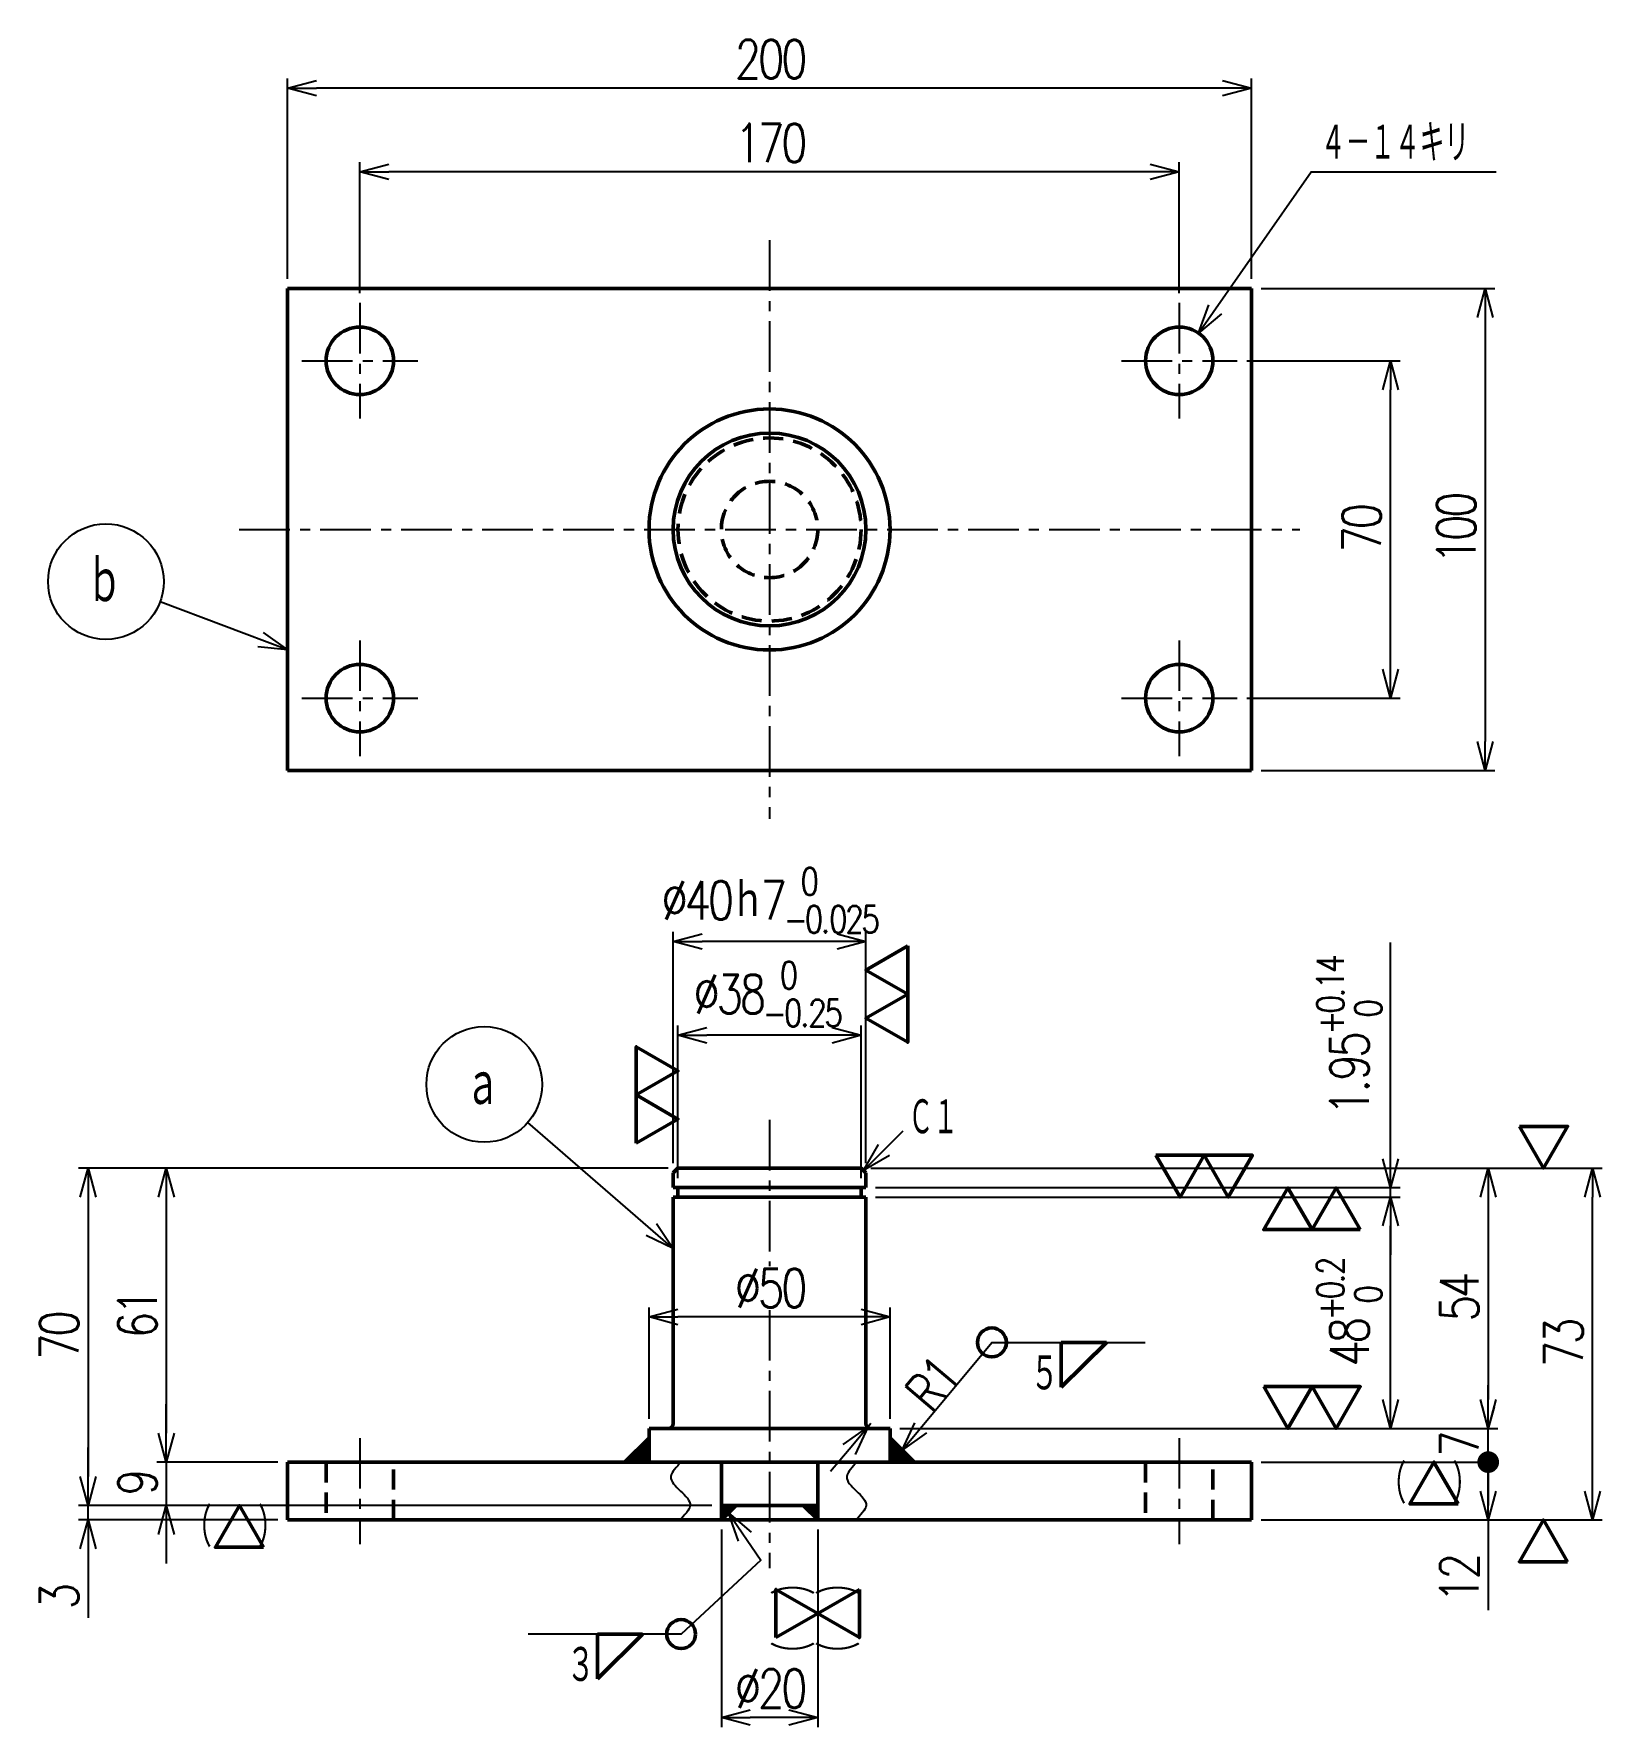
# Model space of a CAD drawing. Header units: millimetres. Extents: x -53 to 273, y -43 to 308.
import ezdxf

# ---------------------------------------------------------------- set-up
doc = ezdxf.new("R2010")
doc.units = ezdxf.units.MM
doc.header["$LTSCALE"] = 0.330709
doc.linetypes.add('CENTER', pattern=[50.8, 31.75, -6.35, 6.35, -6.35])
doc.linetypes.add('DASHED', pattern=[19.05, 12.7, -6.35])
doc.layers.add('NoLayerName_001', color=7, linetype='Continuous')
doc.styles.get("Standard").update_dxf_attribs({"font": 'txt', "bigfont": 'extfont2'})
doc.dimstyles.get("Standard").update_dxf_attribs({"dimtxt": 2.5, "dimasz": 2.5, "dimexe": 1.25, "dimexo": 0.625, "dimtad": 1, "dimdec": 3, "dimzin": 0, "dimdsep": 46, "dimtxsty": 'Standard', "dimcen": 2.5, "dimadec": 0, "dimazin": 0, "dimtfac": 0.75, "dimtdec": 3, "dimtmove": 0, "dimatfit": 3, "dimfxl": 1, "dimarcsym": 0})

# ---------------------------------------------------------------- blocks, each defined once
blk = doc.blocks.new('_OPEN30')
at = {"color": 0, "linetype": 'ByBlock', "lineweight": -2}
for p, q in [((-1, 0.267949), (0, 0)), ((0, 0), (-1, -0.267949)), ((0, 0), (-1, 0))]:
    blk.add_line(p, q, dxfattribs=at)
blk = doc.blocks.new('*D24')
at = {"layer": 'Defpoints', "color": 0}
for p in [(119, 73), (125, 19), (249.1, 19)]:
    blk.add_point(p, dxfattribs=at)
at = {"layer": 'NoLayerName_001', "color": 0, "linetype": 'Continuous', "lineweight": 25}
for p, q in [((121, 73), (251.1, 73)), ((249.1, 67), (249.1, 25)), ((127, 19), (251.1, 19))]:
    blk.add_line(p, q, dxfattribs=at)
at = {"layer": 'NoLayerName_001', "color": 0, "lineweight": 25, "xscale": 6, "yscale": 6, "zscale": 6}
for p, rotation in [((249.1, 73), 90), ((249.1, 19), 270)]:
    blk.add_blockref('_OPEN30', p, dxfattribs=dict(at, rotation=rotation))
at = {"layer": 'NoLayerName_001', "color": 2, "lineweight": 50, "insert": (243.1, 46), "char_height": 8, "attachment_point": 5, "rotation": 90}
blk.add_mtext('\\W0.8000;\\T0.8750;54', dxfattribs=at)
blk = doc.blocks.new('*D25')
at = {"layer": 'Defpoints', "color": 0}
for p in [(119, 73), (270.74, 73), (200, 0)]:
    blk.add_point(p, dxfattribs=at)
at = {"layer": 'NoLayerName_001', "color": 0, "linetype": 'Continuous', "lineweight": 25}
for p, q in [((121, 73), (272.74, 73)), ((270.74, 6), (270.74, 67)), ((202, 0), (272.74, 0))]:
    blk.add_line(p, q, dxfattribs=at)
at = {"layer": 'NoLayerName_001', "color": 0, "lineweight": 25, "xscale": 6, "yscale": 6, "zscale": 6}
for p, rotation in [((270.74, 73), 90), ((270.74, 0), 270)]:
    blk.add_blockref('_OPEN30', p, dxfattribs=dict(at, rotation=rotation))
at = {"layer": 'NoLayerName_001', "color": 2, "lineweight": 50, "insert": (264.74, 36.5), "char_height": 8, "attachment_point": 5, "rotation": 90}
blk.add_mtext('\\W0.8000;\\T0.8750;73', dxfattribs=at)
blk = doc.blocks.new('SX_FinishSymbol_1')
at = {"color": 0, "linetype": 'ByBlock', "lineweight": -2}
blk.add_lwpolyline([(-0.5, 0.866), (0, 0), (0.5, 0.866)], close=True, dxfattribs=at)
blk = doc.blocks.new('SX_FinishSymbol_2')
at = {"color": 0, "linetype": 'ByBlock', "lineweight": -2}
for points in [[(-1, 0.866), (-0.5, 0), (0, 0.866)], [(0, 0.866), (0.5, 0), (1, 0.866)]]:
    blk.add_lwpolyline(points, close=True, dxfattribs=at)
blk = doc.blocks.new('*D29')
at = {"layer": 'Defpoints', "color": 0}
for p in [(120.36, 19.23), (121, 20)]:
    blk.add_point(p, dxfattribs=at)
at = {"layer": 'NoLayerName_001', "color": 0, "linetype": 'Continuous', "lineweight": 25}
for p, q in [((121, 20), (120.36, 19.23)), ((116.5, 14.64), (112.65, 10.04))]:
    blk.add_line(p, q, dxfattribs=at)
at = {"layer": 'NoLayerName_001', "color": 0, "lineweight": 25, "xscale": 6, "yscale": 6, "zscale": 6, "rotation": 50.02622975986475}
blk.add_blockref('_OPEN30', (120.36, 19.23), dxfattribs=at)
at = {"layer": 'NoLayerName_001', "color": 2, "lineweight": 50, "insert": (133.78, 28.09), "char_height": 8, "attachment_point": 5, "rotation": 50.0262}
blk.add_mtext('\\W0.8000;\\T0.8750;R1', dxfattribs=at)
blk = doc.blocks.new('_NONE')
blk = doc.blocks.new('DIM_0006')
at = {"color": 3, "linetype": 'Continuous', "lineweight": 25}
blk.add_line((0, 0), (8.25, 8.25), dxfattribs=at)
blk.add_lwpolyline([(5.38, 3.11), (0, 0), (3.11, 5.38)], dxfattribs=at)
at = {"color": 2, "linetype": 'Continuous', "lineweight": 50, "width": 0.583333}
blk.add_text('Ｃ１', height=8, dxfattribs=at).set_placement((9.32, 6.96))
blk = doc.blocks.new('*D31')
at = {"layer": 'Defpoints', "color": 0}
for p in [(75, 42.11), (75, 19), (125, 19)]:
    blk.add_point(p, dxfattribs=at)
at = {"layer": 'NoLayerName_001', "color": 0, "linetype": 'Continuous', "lineweight": 25}
for p, q in [((75, 21), (75, 44.11)), ((125, 21), (125, 44.11)), ((119, 42.11), (81, 42.11))]:
    blk.add_line(p, q, dxfattribs=at)
at = {"layer": 'NoLayerName_001', "color": 0, "lineweight": 25, "xscale": 6, "yscale": 6, "zscale": 6}
for p, rotation in [((75, 42.11), 180), ((125, 42.11), 360)]:
    blk.add_blockref('_OPEN30', p, dxfattribs=dict(at, rotation=rotation))
at = {"layer": 'NoLayerName_001', "color": 2, "lineweight": 50, "insert": (100, 48.11), "char_height": 8, "attachment_point": 5}
blk.add_mtext('\\W0.8000;\\T0.8750;%%c50', dxfattribs=at)
blk = doc.blocks.new('*D32')
at = {"layer": 'Defpoints', "color": 0}
for p in [(80, 120.01), (80, 72), (120, 72)]:
    blk.add_point(p, dxfattribs=at)
at = {"layer": 'NoLayerName_001', "color": 0, "linetype": 'Continuous', "lineweight": 25}
for p, q in [((80, 74), (80, 122.01)), ((114, 120.01), (86, 120.01)), ((120, 74), (120, 122.01))]:
    blk.add_line(p, q, dxfattribs=at)
at = {"layer": 'NoLayerName_001', "color": 0, "lineweight": 25, "xscale": 6, "yscale": 6, "zscale": 6, "rotation": 180}
blk.add_blockref('_OPEN30', (80, 120.01), dxfattribs=at)
at = {"layer": 'NoLayerName_001', "color": 0, "lineweight": 25, "xscale": 6, "yscale": 6, "zscale": 6}
blk.add_blockref('_OPEN30', (120, 120.01), dxfattribs=at)
at = {"layer": 'NoLayerName_001', "color": 2, "lineweight": 50, "insert": (100, 128.54), "char_height": 8, "attachment_point": 5}
blk.add_mtext('\\A1;\\W0.8000;\\T0.8750;%%c40ｈ7{{\\H0.70x;\\A1;\\S 0^ -0.025;}}', dxfattribs=at)
blk = doc.blocks.new('_DOT')
at = {"color": 0, "linetype": 'ByBlock', "lineweight": -2}
blk.add_line((-0.5, 0), (-1, 0), dxfattribs=at)
at = {"color": 0, "linetype": 'ByBlock', "lineweight": -2, "const_width": 0.5}
blk.add_lwpolyline([(-0.25, 0, 1), (0.25, 0, 1)], format="xyb", close=True, dxfattribs=at)
blk = doc.blocks.new('*D34')
at = {"layer": 'Defpoints', "color": 0}
for p in [(125, 19), (249.1, 19), (200, 12)]:
    blk.add_point(p, dxfattribs=at)
at = {"layer": 'NoLayerName_001', "color": 0, "linetype": 'Continuous', "lineweight": 25}
for p, q in [((249.1, 23.5), (249.1, 28)), ((127, 19), (251.1, 19)), ((249.1, 12), (249.1, 19)), ((202, 12), (251.1, 12)), ((249.1, 7.5), (249.1, 3))]:
    blk.add_line(p, q, dxfattribs=at)
at = {"layer": 'NoLayerName_001', "color": 0, "lineweight": 25, "xscale": 4.5, "yscale": 4.5, "zscale": 4.5}
for name, p, rotation in [('_OPEN30', (249.1, 19), 270), ('_DOT', (249.1, 12), 90)]:
    blk.add_blockref(name, p, dxfattribs=dict(at, rotation=rotation))
at = {"layer": 'NoLayerName_001', "color": 2, "lineweight": 50, "insert": (243.1, 15.5), "char_height": 8, "attachment_point": 5, "rotation": 90}
blk.add_mtext('\\W0.8000;\\T0.8750;7', dxfattribs=at)
blk = doc.blocks.new('*D35')
at = {"layer": 'Defpoints', "color": 0}
for p in [(90, 0), (110, 0), (90, -40.98)]:
    blk.add_point(p, dxfattribs=at)
at = {"layer": 'NoLayerName_001', "color": 0, "linetype": 'Continuous', "lineweight": 25}
for p, q in [((90, -2), (90, -42.98)), ((110, -2), (110, -42.98)), ((104, -40.98), (96, -40.98))]:
    blk.add_line(p, q, dxfattribs=at)
at = {"layer": 'NoLayerName_001', "color": 0, "lineweight": 25, "xscale": 6, "yscale": 6, "zscale": 6, "rotation": 180}
blk.add_blockref('_OPEN30', (90, -40.98), dxfattribs=at)
at = {"layer": 'NoLayerName_001', "color": 0, "lineweight": 25, "xscale": 6, "yscale": 6, "zscale": 6}
blk.add_blockref('_OPEN30', (110, -40.98), dxfattribs=at)
at = {"layer": 'NoLayerName_001', "color": 2, "lineweight": 50, "insert": (100, -34.98), "char_height": 8, "attachment_point": 5}
blk.add_mtext('\\W0.8000;\\T0.8750;%%c20', dxfattribs=at)
blk = doc.blocks.new('*D36')
at = {"layer": 'Defpoints', "color": 0}
for p in [(120, 68.95), (120, 67), (228.84, 68.95)]:
    blk.add_point(p, dxfattribs=at)
at = {"layer": 'NoLayerName_001', "color": 0, "linetype": 'Continuous', "lineweight": 25}
for p, q in [((228.84, 68.95), (228.84, 119.81)), ((228.84, 74.95), (228.84, 80.95)), ((122, 68.95), (230.84, 68.95)), ((122, 67), (230.84, 67)), ((228.84, 67), (228.84, 68.95)), ((228.84, 61), (228.84, 55))]:
    blk.add_line(p, q, dxfattribs=at)
at = {"layer": 'NoLayerName_001', "color": 0, "lineweight": 25, "xscale": 6, "yscale": 6, "zscale": 6}
for p, rotation in [((228.84, 68.95), 270), ((228.84, 67), 90)]:
    blk.add_blockref('_OPEN30', p, dxfattribs=dict(at, rotation=rotation))
at = {"layer": 'NoLayerName_001', "color": 2, "lineweight": 50, "insert": (220.3, 100.38), "char_height": 8, "attachment_point": 5, "rotation": 90}
blk.add_mtext('\\A1;\\W0.8000;\\T0.8750;1.95{\\H5.600000;\\S+0.14^  0;}', dxfattribs=at)
blk = doc.blocks.new('*D37')
at = {"layer": 'Defpoints', "color": 0}
for p in [(81, 100.56), (81, 68.9), (119, 68.9)]:
    blk.add_point(p, dxfattribs=at)
at = {"layer": 'NoLayerName_001', "color": 0, "linetype": 'Continuous', "lineweight": 25}
for p, q in [((81, 70.9), (81, 102.56)), ((119, 70.9), (119, 102.56)), ((113, 100.56), (87, 100.56))]:
    blk.add_line(p, q, dxfattribs=at)
at = {"layer": 'NoLayerName_001', "color": 0, "lineweight": 25, "xscale": 6, "yscale": 6, "zscale": 6, "rotation": 180}
blk.add_blockref('_OPEN30', (81, 100.56), dxfattribs=at)
at = {"layer": 'NoLayerName_001', "color": 0, "lineweight": 25, "xscale": 6, "yscale": 6, "zscale": 6}
blk.add_blockref('_OPEN30', (119, 100.56), dxfattribs=at)
at = {"layer": 'NoLayerName_001', "color": 2, "lineweight": 50, "insert": (99.48, 109.1), "char_height": 8, "attachment_point": 5}
blk.add_mtext('\\A1;\\W0.8000;\\T0.8750;%%c38{\\H5.600000;\\S 0^ -0.25;}', dxfattribs=at)
blk = doc.blocks.new('*D38')
at = {"layer": 'Defpoints', "color": 0}
for p in [(81, 73), (-25.15, 12), (0, 12)]:
    blk.add_point(p, dxfattribs=at)
at = {"layer": 'NoLayerName_001', "color": 0, "linetype": 'Continuous', "lineweight": 25}
for p, q in [((79, 73), (-27.15, 73)), ((-25.15, 67), (-25.15, 18)), ((-2, 12), (-27.15, 12))]:
    blk.add_line(p, q, dxfattribs=at)
at = {"layer": 'NoLayerName_001', "color": 0, "lineweight": 25, "xscale": 6, "yscale": 6, "zscale": 6}
for p, rotation in [((-25.15, 73), 90.00000000000001), ((-25.15, 12), 270)]:
    blk.add_blockref('_OPEN30', p, dxfattribs=dict(at, rotation=rotation))
at = {"layer": 'NoLayerName_001', "color": 2, "lineweight": 50, "insert": (-31.15, 42.5), "char_height": 8, "attachment_point": 5, "rotation": 90}
blk.add_mtext('\\W0.8000;\\T0.8750;61', dxfattribs=at)
blk = doc.blocks.new('*D39')
at = {"layer": 'Defpoints', "color": 0}
for p in [(81, 73), (-41.38, 3), (90, 3)]:
    blk.add_point(p, dxfattribs=at)
at = {"layer": 'NoLayerName_001', "color": 0, "linetype": 'Continuous', "lineweight": 25}
for p, q in [((79, 73), (-43.38, 73)), ((-41.38, 67), (-41.38, 9)), ((88, 3), (-43.38, 3))]:
    blk.add_line(p, q, dxfattribs=at)
at = {"layer": 'NoLayerName_001', "color": 0, "lineweight": 25, "xscale": 6, "yscale": 6, "zscale": 6}
for p, rotation in [((-41.38, 73), 90.00000000000001), ((-41.38, 3), 270)]:
    blk.add_blockref('_OPEN30', p, dxfattribs=dict(at, rotation=rotation))
at = {"layer": 'NoLayerName_001', "color": 2, "lineweight": 50, "insert": (-47.38, 38), "char_height": 8, "attachment_point": 5, "rotation": 90}
blk.add_mtext('\\W0.8000;\\T0.8750;70', dxfattribs=at)
blk = doc.blocks.new('*D40')
at = {"layer": 'Defpoints', "color": 0}
for p in [(-41.38, 3), (0, 0), (90, 3)]:
    blk.add_point(p, dxfattribs=at)
at = {"layer": 'NoLayerName_001', "color": 0, "linetype": 'Continuous', "lineweight": 25}
for p, q in [((-41.38, 9), (-41.38, 15)), ((88, 3), (-43.38, 3)), ((-2, 0), (-43.38, 0)), ((-41.38, 0), (-41.38, 3)), ((-41.38, 0), (-41.38, -20.27)), ((-41.38, -6), (-41.38, -12))]:
    blk.add_line(p, q, dxfattribs=at)
at = {"layer": 'NoLayerName_001', "color": 0, "lineweight": 25, "xscale": 6, "yscale": 6, "zscale": 6}
for p, rotation in [((-41.38, 3), 270), ((-41.38, 0), 90)]:
    blk.add_blockref('_OPEN30', p, dxfattribs=dict(at, rotation=rotation))
at = {"layer": 'NoLayerName_001', "color": 2, "lineweight": 50, "insert": (-47.38, -16.13), "char_height": 8, "attachment_point": 5, "rotation": 90}
blk.add_mtext('\\W0.8000;\\T0.8750;3', dxfattribs=at)
blk = doc.blocks.new('*D41')
at = {"layer": 'Defpoints', "color": 0}
for p in [(0, 12), (-25.15, 3), (90, 3)]:
    blk.add_point(p, dxfattribs=at)
at = {"layer": 'NoLayerName_001', "color": 0, "linetype": 'Continuous', "lineweight": 25}
for p, q in [((-25.15, 18), (-25.15, 24)), ((-2, 12), (-27.15, 12)), ((-25.15, 12), (-25.15, 3)), ((88, 3), (-27.15, 3)), ((-25.15, -3), (-25.15, -9))]:
    blk.add_line(p, q, dxfattribs=at)
at = {"layer": 'NoLayerName_001', "color": 0, "lineweight": 25, "xscale": 6, "yscale": 6, "zscale": 6}
for p, rotation in [((-25.15, 12), 270), ((-25.15, 3), 90)]:
    blk.add_blockref('_OPEN30', p, dxfattribs=dict(at, rotation=rotation))
at = {"layer": 'NoLayerName_001', "color": 2, "lineweight": 50, "insert": (-31.15, 7.5), "char_height": 8, "attachment_point": 5, "rotation": 90}
blk.add_mtext('\\W0.8000;\\T0.8750;9', dxfattribs=at)
blk = doc.blocks.new('*D42')
at = {"layer": 'Defpoints', "color": 0}
for p in [(200, 12), (249.1, 12), (200, 0)]:
    blk.add_point(p, dxfattribs=at)
at = {"layer": 'NoLayerName_001', "color": 0, "linetype": 'Continuous', "lineweight": 25}
for p, q in [((202, 12), (251.1, 12)), ((249.1, 6), (249.1, 12)), ((202, 0), (251.1, 0)), ((249.1, 0), (249.1, -18.69))]:
    blk.add_line(p, q, dxfattribs=at)
at = {"layer": 'NoLayerName_001', "color": 0, "lineweight": 25, "xscale": 6, "yscale": 6, "zscale": 6, "rotation": 270}
blk.add_blockref('_OPEN30', (249.1, 0), dxfattribs=at)
at = {"layer": 'NoLayerName_001', "color": 2, "lineweight": 50, "insert": (243.1, -12.34), "char_height": 8, "attachment_point": 5, "rotation": 90}
blk.add_mtext('\\W0.8000;\\T0.8750;12', dxfattribs=at)
blk = doc.blocks.new('*D43')
at = {"layer": 'Defpoints', "color": 0}
for p in [(120, 67), (228.84, 67), (125, 19)]:
    blk.add_point(p, dxfattribs=at)
at = {"layer": 'NoLayerName_001', "color": 0, "linetype": 'Continuous', "lineweight": 25}
for p, q in [((122, 67), (230.84, 67)), ((228.84, 25), (228.84, 61)), ((127, 19), (230.84, 19))]:
    blk.add_line(p, q, dxfattribs=at)
at = {"layer": 'NoLayerName_001', "color": 0, "lineweight": 25, "xscale": 6, "yscale": 6, "zscale": 6}
for p, rotation in [((228.84, 67), 90), ((228.84, 19), 270)]:
    blk.add_blockref('_OPEN30', p, dxfattribs=dict(at, rotation=rotation))
at = {"layer": 'NoLayerName_001', "color": 2, "lineweight": 50, "insert": (220.3, 43), "char_height": 8, "attachment_point": 5, "rotation": 90}
blk.add_mtext('\\A1;\\W0.8000;\\T0.8750;48{\\H5.600000;\\S+0.2^  0;}', dxfattribs=at)
blk = doc.blocks.new('JZB_0006')
at = {"layer": 'NoLayerName_001', "color": 7, "linetype": 'Continuous', "lineweight": 50}
for p, q in [((0, 0), (0, 12)), ((200, 12), (0, 12)), ((200, 0), (200, 12)), ((0, 0), (200, 0))]:
    blk.add_line(p, q, dxfattribs=at)
at = {"layer": 'NoLayerName_001', "color": 3, "linetype": 'Continuous', "lineweight": 25, "start_tangent": (-0.5547, -0.83205), "end_tangent": (-0.5547, -0.83205)}
for points in [[(81.53, 12), (79.53, 9), (81.53, 6), (83.53, 3), (81.53, 0)], [(118.03, 12), (116.03, 9), (118.03, 6), (120.03, 3), (118.03, 0)]]:
    blk.add_spline(points, degree=3, dxfattribs=at)
blk = doc.blocks.new('JZB_0007')
at = {"layer": 'NoLayerName_001', "color": 4, "linetype": 'CENTER', "lineweight": 25}
blk.add_line((7, 22), (7, 0), dxfattribs=at)
at = {"layer": 'NoLayerName_001', "color": 3, "linetype": 'DASHED', "lineweight": 50}
for p, q in [((0, 17), (0, 5)), ((14, 5), (14, 17))]:
    blk.add_line(p, q, dxfattribs=at)
blk = doc.blocks.new('JZB_0008')
at = {"layer": 'NoLayerName_001', "color": 4, "linetype": 'CENTER', "lineweight": 25}
blk.add_line((7, 22), (7, 0), dxfattribs=at)
at = {"layer": 'NoLayerName_001', "color": 3, "linetype": 'DASHED', "lineweight": 50}
for p, q in [((0, 17), (0, 5)), ((14, 5), (14, 17))]:
    blk.add_line(p, q, dxfattribs=at)
blk = doc.blocks.new('JZB_0009')
at = {"layer": 'NoLayerName_001', "color": 7, "linetype": 'Continuous', "lineweight": 50}
for p, q in [((6, 73), (5, 72)), ((5, 72), (5, 68.95)), ((44, 73), (6, 73)), ((45, 72), (44, 73)), ((45, 68.95), (45, 72)), ((45, 68.95), (5, 68.95)), ((45, 67), (5, 67)), ((5, 67), (5, 20)), ((6, 68.95), (6, 67)), ((44, 67), (44, 68.95)), ((45, 20), (45, 67)), ((50, 19), (0, 19)), ((0, 19), (0, 12)), ((50, 12), (50, 19)), ((50, 12), (0, 12)), ((15, 12), (15, 0)), ((35, 0), (35, 12)), ((35, 3), (15, 3))]:
    blk.add_line(p, q, dxfattribs=at)
for centre, start, end in [((4, 20), 270, 0), ((46, 20), 180, 270)]:
    blk.add_arc(centre, 1, start, end, dxfattribs=at)
blk = doc.blocks.new('DIM_0002')
at = {"color": 2, "linetype": 'Continuous', "lineweight": 50}
for p, q in [((33.03, 22.33), (33.03, 13.03)), ((42.41, 22.33), (33.03, 22.33)), ((33.03, 13.03), (42.41, 22.33))]:
    blk.add_line(p, q, dxfattribs=at)
at = {"color": 3, "linetype": 'Continuous', "lineweight": 25}
for points in [[(0, 0), (18.63, 22.33), (50.41, 22.33)], [(5.08, 3.58), (0, 0), (2.61, 5.64)]]:
    blk.add_lwpolyline(points, dxfattribs=at)
at = {"color": 2, "linetype": 'Continuous', "lineweight": 50}
blk.add_circle((18.63, 22.33), 3, dxfattribs=at)
at = {"color": 2, "linetype": 'Continuous', "lineweight": 50, "width": 0.666667}
blk.add_text('５', height=8, dxfattribs=at).set_placement((26.63, 11.83))
blk = doc.blocks.new('DIM_0003')
at = {"color": 3, "linetype": 'Continuous', "lineweight": 25}
for points in [[(51.19, 0), (21.06, 26.16)], [(47.72, 5.15), (51.19, 0), (45.61, 2.72)]]:
    blk.add_lwpolyline(points, dxfattribs=at)
blk.add_circle((12, 34.03), 12, dxfattribs=at)
at = {"color": 2, "linetype": 'Continuous', "lineweight": 50, "width": 0.666667}
blk.add_text('ａ', height=10, dxfattribs=at).set_placement((8, 29.03))
blk = doc.blocks.new('DIM_0004')
at = {"color": 2, "linetype": 'Continuous', "lineweight": 50}
for p, q in [((14.4, 10.5), (14.4, 1.2)), ((23.77, 10.5), (14.4, 10.5)), ((14.4, 1.2), (23.77, 10.5))]:
    blk.add_line(p, q, dxfattribs=at)
at = {"color": 3, "linetype": 'Continuous', "lineweight": 25}
for points in [[(41.61, 35.67), (48.3, 25.83), (31.77, 10.5), (0, 10.5)], [(43.65, 29.8), (41.61, 35.67), (46.31, 31.61)]]:
    blk.add_lwpolyline(points, dxfattribs=at)
at = {"color": 2, "linetype": 'Continuous', "lineweight": 50}
blk.add_circle((31.77, 10.5), 3, dxfattribs=at)
at = {"color": 2, "linetype": 'Continuous', "lineweight": 50, "width": 0.666667}
blk.add_text('３', height=8, dxfattribs=at).set_placement((8, 0))
blk = doc.blocks.new('*D44')
at = {"layer": 'Defpoints', "color": 0}
for p in [(15, 279.68), (15, 252.49), (185, 252.49)]:
    blk.add_point(p, dxfattribs=at)
at = {"layer": 'NoLayerName_001', "color": 0, "linetype": 'Continuous', "lineweight": 25}
for p, q in [((15, 254.49), (15, 281.68)), ((185, 254.49), (185, 281.68)), ((179, 279.68), (21, 279.68))]:
    blk.add_line(p, q, dxfattribs=at)
at = {"layer": 'NoLayerName_001', "color": 0, "lineweight": 25, "xscale": 6, "yscale": 6, "zscale": 6, "rotation": 180}
blk.add_blockref('_OPEN30', (15, 279.68), dxfattribs=at)
at = {"layer": 'NoLayerName_001', "color": 0, "lineweight": 25, "xscale": 6, "yscale": 6, "zscale": 6}
blk.add_blockref('_OPEN30', (185, 279.68), dxfattribs=at)
at = {"layer": 'NoLayerName_001', "color": 2, "lineweight": 50, "insert": (100, 285.68), "char_height": 8, "attachment_point": 5}
blk.add_mtext('\\W0.8000;\\T0.8750;170', dxfattribs=at)
blk = doc.blocks.new('*D45')
at = {"layer": 'Defpoints', "color": 0}
for p in [(0, 297.06), (0, 255.49), (200, 255.49)]:
    blk.add_point(p, dxfattribs=at)
at = {"layer": 'NoLayerName_001', "color": 0, "linetype": 'Continuous', "lineweight": 25}
for p, q in [((0, 257.49), (0, 299.06)), ((200, 257.49), (200, 299.06)), ((194, 297.06), (6, 297.06))]:
    blk.add_line(p, q, dxfattribs=at)
at = {"layer": 'NoLayerName_001', "color": 0, "lineweight": 25, "xscale": 6, "yscale": 6, "zscale": 6, "rotation": 180}
blk.add_blockref('_OPEN30', (0, 297.06), dxfattribs=at)
at = {"layer": 'NoLayerName_001', "color": 0, "lineweight": 25, "xscale": 6, "yscale": 6, "zscale": 6}
blk.add_blockref('_OPEN30', (200, 297.06), dxfattribs=at)
at = {"layer": 'NoLayerName_001', "color": 2, "lineweight": 50, "insert": (100, 303.06), "char_height": 8, "attachment_point": 5}
blk.add_mtext('\\W0.8000;\\T0.8750;200', dxfattribs=at)
blk = doc.blocks.new('*D46')
at = {"layer": 'Defpoints', "color": 0}
for p in [(197, 240.49), (228.84, 240.49), (197, 170.49)]:
    blk.add_point(p, dxfattribs=at)
at = {"layer": 'NoLayerName_001', "color": 0, "linetype": 'Continuous', "lineweight": 25}
for p, q in [((199, 240.49), (230.84, 240.49)), ((228.84, 176.49), (228.84, 234.49)), ((199, 170.49), (230.84, 170.49))]:
    blk.add_line(p, q, dxfattribs=at)
at = {"layer": 'NoLayerName_001', "color": 0, "lineweight": 25, "xscale": 6, "yscale": 6, "zscale": 6}
for p, rotation in [((228.84, 240.49), 90), ((228.84, 170.49), 270)]:
    blk.add_blockref('_OPEN30', p, dxfattribs=dict(at, rotation=rotation))
at = {"layer": 'NoLayerName_001', "color": 2, "lineweight": 50, "insert": (222.84, 205.49), "char_height": 8, "attachment_point": 5, "rotation": 90}
blk.add_mtext('\\W0.8000;\\T0.8750;70', dxfattribs=at)
blk = doc.blocks.new('*D47')
at = {"layer": 'Defpoints', "color": 0}
for p in [(200, 255.49), (200, 155.49), (248.47, 155.49)]:
    blk.add_point(p, dxfattribs=at)
at = {"layer": 'NoLayerName_001', "color": 0, "linetype": 'Continuous', "lineweight": 25}
for p, q in [((202, 255.49), (250.47, 255.49)), ((248.47, 249.49), (248.47, 161.49)), ((202, 155.49), (250.47, 155.49))]:
    blk.add_line(p, q, dxfattribs=at)
at = {"layer": 'NoLayerName_001', "color": 0, "lineweight": 25, "xscale": 6, "yscale": 6, "zscale": 6}
for p, rotation in [((248.47, 255.49), 90), ((248.47, 155.49), 270)]:
    blk.add_blockref('_OPEN30', p, dxfattribs=dict(at, rotation=rotation))
at = {"layer": 'NoLayerName_001', "color": 2, "lineweight": 50, "insert": (242.47, 205.49), "char_height": 8, "attachment_point": 5, "rotation": 90}
blk.add_mtext('\\W0.8000;\\T0.8750;100', dxfattribs=at)
blk = doc.blocks.new('DIM_0007')
at = {"color": 3, "linetype": 'Continuous', "lineweight": 25}
for points in [[(0, 0), (23.35, 33.45), (61.75, 33.45)], [(4.75, 4), (0, 0), (2.12, 5.84)]]:
    blk.add_lwpolyline(points, dxfattribs=at)
at = {"color": 2, "linetype": 'Continuous', "lineweight": 50, "width": 0.583333}
blk.add_text('４－１４キリ', height=8, dxfattribs=at).set_placement((25.35, 35.45))
blk = doc.blocks.new('JZB_0010')
at = {"layer": 'NoLayerName_001', "color": 7, "linetype": 'Continuous', "lineweight": 50}
for p, q in [((0, 0), (0, 100)), ((0, 100), (200, 100)), ((200, 100), (200, 0)), ((200, 0), (0, 0))]:
    blk.add_line(p, q, dxfattribs=at)
blk = doc.blocks.new('JZB_0011')
at = {"layer": 'NoLayerName_001', "color": 4, "linetype": 'CENTER', "lineweight": 25}
for p, q in [((12, 24), (12, 0)), ((0, 12), (24, 12))]:
    blk.add_line(p, q, dxfattribs=at)
at = {"layer": 'NoLayerName_001', "color": 7, "linetype": 'Continuous', "lineweight": 50}
blk.add_circle((12, 12), 7, dxfattribs=at)
blk = doc.blocks.new('JZB_0012')
at = {"layer": 'NoLayerName_001', "color": 4, "linetype": 'CENTER', "lineweight": 25}
for p, q in [((12, 24), (12, 0)), ((0, 12), (24, 12))]:
    blk.add_line(p, q, dxfattribs=at)
at = {"layer": 'NoLayerName_001', "color": 7, "linetype": 'Continuous', "lineweight": 50}
blk.add_circle((12, 12), 7, dxfattribs=at)
blk = doc.blocks.new('JZB_0013')
at = {"layer": 'NoLayerName_001', "color": 4, "linetype": 'CENTER', "lineweight": 25}
for p, q in [((12, 24), (12, 0)), ((0, 12), (24, 12))]:
    blk.add_line(p, q, dxfattribs=at)
at = {"layer": 'NoLayerName_001', "color": 7, "linetype": 'Continuous', "lineweight": 50}
blk.add_circle((12, 12), 7, dxfattribs=at)
blk = doc.blocks.new('JZB_0014')
at = {"layer": 'NoLayerName_001', "color": 4, "linetype": 'CENTER', "lineweight": 25}
for p, q in [((12, 24), (12, 0)), ((0, 12), (24, 12))]:
    blk.add_line(p, q, dxfattribs=at)
at = {"layer": 'NoLayerName_001', "color": 7, "linetype": 'Continuous', "lineweight": 50}
blk.add_circle((12, 12), 7, dxfattribs=at)
blk = doc.blocks.new('JZB_0015')
at = {"layer": 'NoLayerName_001', "color": 7, "linetype": 'Continuous', "lineweight": 50}
for radius in [25, 20]:
    blk.add_circle((25, 25), radius, dxfattribs=at)
at = {"layer": 'NoLayerName_001', "color": 3, "linetype": 'DASHED', "lineweight": 50}
for radius in [19, 10]:
    blk.add_circle((25, 25), radius, dxfattribs=at)
blk = doc.blocks.new('DIM_0005')
at = {"color": 3, "linetype": 'Continuous', "lineweight": 25}
for points in [[(49.68, 0), (23.24, 9.92)], [(44.63, 3.61), (49.68, 0), (43.5, 0.6)]]:
    blk.add_lwpolyline(points, dxfattribs=at)
blk.add_circle((12, 14.13), 12, dxfattribs=at)
at = {"color": 2, "linetype": 'Continuous', "lineweight": 50, "width": 0.666667}
blk.add_text('ｂ', height=10, dxfattribs=at).set_placement((8, 9.13))

msp = doc.modelspace()

# ---------------------------------------------------------------- hatches: boundary and pattern name
at = {"layer": 'NoLayerName_001', "linetype": 'Continuous', "lineweight": 25}
h = msp.add_hatch(dxfattribs=at)
h.set_pattern_fill('ANSI31', color=6, scale=0.0315)
h.paths.add_polyline_path([(75, 17), (75, 12), (70, 12)])
h = msp.add_hatch(dxfattribs=at)
h.set_pattern_fill('ANSI31', color=6, scale=0.0315, angle=90)
h.paths.add_polyline_path([(125, 17), (125, 12), (130, 12)])
h = msp.add_hatch(dxfattribs=at)
h.set_pattern_fill('ANSI31', color=6, scale=0.0315, angle=270)
h.paths.add_polyline_path([(90, 0), (93, 3), (90, 3)])
h = msp.add_hatch(dxfattribs=at)
h.set_pattern_fill('ANSI31', color=6, scale=0.0315, angle=270)
h.paths.add_polyline_path([(110, 0), (110, 3), (107, 3)])

# ---------------------------------------------------------------- linework, layer by layer
at = {"layer": 'NoLayerName_001', "color": 4, "linetype": 'CENTER', "lineweight": 25}
for p, q in [((100, 265.4861), (100, 145.4861)), ((-10, 205.4861), (210, 205.4861)), ((100, 83), (100, 52.6831)), ((100, 43.5575), (100, -10))]:
    msp.add_line(p, q, dxfattribs=at)
at = {"layer": 'NoLayerName_001', "color": 6, "linetype": 'Continuous', "lineweight": 50}
for p, q in [((70, 12), (75, 17)), ((130, 12), (125, 17)), ((90, 0), (93, 3)), ((107, 3), (110, 0))]:
    msp.add_line(p, q, dxfattribs=at)

# ---------------------------------------------------------------- block references
at = {"layer": 'NoLayerName_001', "color": 3, "linetype": 'Continuous', "lineweight": 25}
for name, p in [('DIM_0007', (189.0067, 246.226)), ('DIM_0005', (-49.6823, 180.5331)), ('DIM_0003', (28.8078, 56.3233)), ('DIM_0006', (119.5, 72.5)), ('DIM_0002', (127.5, 14.5)), ('DIM_0004', (49.8906, -34.1677))]:
    msp.add_blockref(name, p, dxfattribs=at)
at = {"layer": 'NoLayerName_001'}
for name, p in [('JZB_0010', (0, 155.4861)), ('JZB_0011', (3, 228.4861)), ('JZB_0012', (173, 228.4861)), ('JZB_0015', (75, 180.4861)), ('JZB_0014', (3, 158.4861)), ('JZB_0013', (173, 158.4861)), ('JZB_0009', (75, 0)), ('JZB_0008', (8, -5)), ('JZB_0007', (178, -5)), ('JZB_0006', (0, 0))]:
    msp.add_blockref(name, p, dxfattribs=at)
at = {"layer": 'NoLayerName_001', "color": 1, "lineweight": 50}
for name, p, xscale, yscale, zscale, rotation in [('SX_FinishSymbol_2', (120, 109.092), 9.99999999999999, 9.99999999999999, 9.99999999999999, 269.9999999999999), ('SX_FinishSymbol_2', (81, 88.1727), 10, 10, 10, 89.99999999999999), ('SX_FinishSymbol_2', (212.5436, 68.9), 9.999999999999996, 9.999999999999996, 9.999999999999996, 180), ('SX_FinishSymbol_1', (237.8419, 12), 9.999999999999996, 9.999999999999996, 9.999999999999996, 180), ('SX_FinishSymbol_1', (-9.9689, 3), 9.999999999999996, 9.999999999999996, 9.999999999999996, 180), ('SX_FinishSymbol_1', (260.5707, 0), 9.999999999999996, 9.999999999999996, 9.999999999999996, 180), ('SX_FinishSymbol_1', (110, -19.4087), 10, 10, 10, 89.99999999999999), ('SX_FinishSymbol_1', (110, -19.4087), 9.999999999999996, 9.999999999999996, 9.999999999999996, 269.9999999999999)]:
    msp.add_blockref(name, p, dxfattribs=dict(at, xscale=xscale, yscale=yscale, zscale=zscale, rotation=rotation))
at = {"layer": 'NoLayerName_001', "color": 1, "lineweight": 50, "xscale": 10, "yscale": 10, "zscale": 10}
for name, p in [('SX_FinishSymbol_1', (260.5707, 73)), ('SX_FinishSymbol_2', (190.1724, 67)), ('SX_FinishSymbol_2', (212.5436, 19))]:
    msp.add_blockref(name, p, dxfattribs=at)

# ---------------------------------------------------------------- texts
at = {"layer": 'NoLayerName_001', "color": 2, "lineweight": 50, "char_height": 8, "attachment_point": 7}
for insert in [(226.2419, 3.3397), (-21.5689, -5.6603)]:
    msp.add_mtext('\\A1;\\W0.6667;\\T0.8750;（\u3000\u3000）', dxfattribs=dict(at, insert=insert))
at = {"layer": 'NoLayerName_001', "color": 2, "lineweight": 50, "char_height": 8, "attachment_point": 7, "rotation": 90.000003}
for insert in [(109.3397, -31.0087), (118.6603, -31.0087)]:
    msp.add_mtext('\\A1;\\W0.6667;\\T0.8750;（\u3000\u3000）', dxfattribs=dict(at, insert=insert))

# ---------------------------------------------------------------- dimensions: what is measured, and where the dimension line sits
at = {"layer": 'NoLayerName_001', "color": 3, "linetype": 'Continuous', "lineweight": 50}
for base, p1, p2, angle, override, picture, middle in [((0, 297.0608), (200, 255.4861), (0, 255.4861), 180, {"dimtxt": 8, "dimasz": 6, "dimexe": 2, "dimexo": 2, "dimgap": 2, "dimzin": 8, "dimblk": 'OPEN30', "dimclrd": 0, "dimclre": 0, "dimclrt": 2, "dimtp": 0, "dimtm": 0, "dimlwd": 25, "dimlwe": 25}, '*D45', (100, 297.0608)), ((15, 279.6764), (185, 252.4861), (15, 252.4861), 180, {"dimtxt": 8, "dimasz": 6, "dimexe": 2, "dimexo": 2, "dimgap": 2, "dimzin": 8, "dimblk": 'OPEN30', "dimclrd": 0, "dimclre": 0, "dimclrt": 2, "dimtp": 0, "dimtm": 0, "dimlwd": 25, "dimlwe": 25}, '*D44', (100, 279.6764)), ((248.4726, 155.4861), (200, 255.4861), (200, 155.4861), 270, {"dimtxt": 8, "dimasz": 6, "dimexe": 2, "dimexo": 2, "dimgap": 2, "dimzin": 8, "dimblk": 'OPEN30', "dimclrd": 0, "dimclre": 0, "dimclrt": 2, "dimtp": 0, "dimtm": 0, "dimlwd": 25, "dimlwe": 25}, '*D47', (248.4726, 205.4861)), ((228.8369, 240.4861), (197, 170.4861), (197, 240.4861), 90, {"dimtxt": 8, "dimasz": 6, "dimexe": 2, "dimexo": 2, "dimgap": 2, "dimzin": 8, "dimblk": 'OPEN30', "dimclrd": 0, "dimclre": 0, "dimclrt": 2, "dimtp": 0, "dimtm": 0, "dimlwd": 25, "dimlwe": 25}, '*D46', (228.8369, 205.4861)), ((80, 120.0102), (120, 72), (80, 72), 180, {"dimtxt": 8, "dimasz": 6, "dimexe": 2, "dimexo": 2, "dimgap": 2, "dimzin": 8, "dimpost": '%%c<>ｈ7{{\\H0.70x;\\A1;\\S 0^-0.025;}}', "dimblk": 'OPEN30', "dimclrd": 0, "dimclre": 0, "dimclrt": 2, "dimtp": 0, "dimtm": 0.025, "dimtfac": 0.7, "dimtolj": 1, "dimlwd": 25, "dimlwe": 25}, '*D32', (100, 120.0102)), ((228.8369, 68.95), (120, 67), (120, 68.95), 90, {"dimtxt": 8, "dimasz": 6, "dimexe": 2, "dimexo": 2, "dimgap": 2, "dimzin": 8, "dimblk": 'OPEN30', "dimclrd": 0, "dimclre": 0, "dimclrt": 2, "dimtol": 1, "dimtp": 0.14, "dimtm": 0, "dimtfac": 0.7, "dimtdec": 2, "dimtolj": 1, "dimlwd": 25, "dimlwe": 25}, '*D36', (228.8369, 100.3824)), ((81, 100.5623), (119, 68.9), (81, 68.9), 180, {"dimtxt": 8, "dimasz": 6, "dimexe": 2, "dimexo": 2, "dimgap": 2, "dimzin": 8, "dimpost": '%%c<>', "dimblk": 'OPEN30', "dimclrd": 0, "dimclre": 0, "dimclrt": 2, "dimtol": 1, "dimtp": 0, "dimtm": 0.25, "dimtfac": 0.7, "dimtdec": 2, "dimtolj": 1, "dimlwd": 25, "dimlwe": 25}, '*D37', (99.4795, 100.5623)), ((-41.3783, 3), (81, 73), (90, 3), 270, {"dimtxt": 8, "dimasz": 6, "dimexe": 2, "dimexo": 2, "dimgap": 2, "dimzin": 8, "dimblk": 'OPEN30', "dimclrd": 0, "dimclre": 0, "dimclrt": 2, "dimtp": 0, "dimtm": 0, "dimlwd": 25, "dimlwe": 25}, '*D39', (-41.3783, 38)), ((-25.1492, 12), (81, 73), (0, 12), 270, {"dimtxt": 8, "dimasz": 6, "dimexe": 2, "dimexo": 2, "dimgap": 2, "dimzin": 8, "dimblk": 'OPEN30', "dimclrd": 0, "dimclre": 0, "dimclrt": 2, "dimtp": 0, "dimtm": 0, "dimlwd": 25, "dimlwe": 25}, '*D38', (-25.1492, 42.5)), ((249.1044, 19), (119, 73), (125, 19), 270, {"dimtxt": 8, "dimasz": 6, "dimexe": 2, "dimexo": 2, "dimgap": 2, "dimzin": 8, "dimblk": 'OPEN30', "dimclrd": 0, "dimclre": 0, "dimclrt": 2, "dimtp": 0, "dimtm": 0, "dimlwd": 25, "dimlwe": 25}, '*D24', (249.1044, 46)), ((270.7368, 73), (200, 0), (119, 73), 90, {"dimtxt": 8, "dimasz": 6, "dimexe": 2, "dimexo": 2, "dimgap": 2, "dimzin": 8, "dimblk": 'OPEN30', "dimclrd": 0, "dimclre": 0, "dimclrt": 2, "dimtp": 0, "dimtm": 0, "dimlwd": 25, "dimlwe": 25}, '*D25', (270.7368, 36.5)), ((228.8369, 67), (125, 19), (120, 67), 90, {"dimtxt": 8, "dimasz": 6, "dimexe": 2, "dimexo": 2, "dimgap": 2, "dimzin": 8, "dimblk": 'OPEN30', "dimclrd": 0, "dimclre": 0, "dimclrt": 2, "dimtol": 1, "dimtp": 0.2, "dimtm": 0, "dimtfac": 0.7, "dimtdec": 1, "dimtolj": 1, "dimlwd": 25, "dimlwe": 25}, '*D43', (228.8369, 43)), ((75, 42.1119), (125, 19), (75, 19), 180, {"dimtxt": 8, "dimasz": 6, "dimexe": 2, "dimexo": 2, "dimgap": 2, "dimzin": 8, "dimpost": '%%c<>', "dimblk": 'OPEN30', "dimclrd": 0, "dimclre": 0, "dimclrt": 2, "dimtp": 0, "dimtm": 0, "dimlwd": 25, "dimlwe": 25}, '*D31', (100, 42.1119)), ((249.1044, 19), (200, 12), (125, 19), 90, {"dimtxt": 8, "dimasz": 4.5, "dimexe": 2, "dimexo": 2, "dimgap": 2, "dimzin": 8, "dimblk1": 'DOT', "dimblk2": 'OPEN30', "dimsah": 1, "dimclrd": 0, "dimclre": 0, "dimclrt": 2, "dimtp": 0, "dimtm": 0, "dimlwd": 25, "dimlwe": 25}, '*D34', (249.1044, 15.5)), ((-25.1492, 3), (0, 12), (90, 3), 270, {"dimtxt": 8, "dimasz": 6, "dimexe": 2, "dimexo": 2, "dimgap": 2, "dimzin": 8, "dimblk": 'OPEN30', "dimclrd": 0, "dimclre": 0, "dimclrt": 2, "dimtp": 0, "dimtm": 0, "dimlwd": 25, "dimlwe": 25}, '*D41', (-25.1492, 7.5)), ((-41.3783, 3), (0, 0), (90, 3), 90, {"dimtxt": 8, "dimasz": 6, "dimexe": 2, "dimexo": 2, "dimgap": 2, "dimzin": 8, "dimblk": 'OPEN30', "dimclrd": 0, "dimclre": 0, "dimclrt": 2, "dimtp": 0, "dimtm": 0, "dimlwd": 25, "dimlwe": 25}, '*D40', (-41.3783, -16.1333)), ((249.1044, 12), (200, 0), (200, 12), 90, {"dimtxt": 8, "dimasz": 6, "dimexe": 2, "dimexo": 2, "dimgap": 2, "dimzin": 8, "dimblk1": 'OPEN30', "dimblk2": 'NONE', "dimsah": 1, "dimclrd": 0, "dimclre": 0, "dimclrt": 2, "dimtp": 0, "dimtm": 0, "dimlwd": 25, "dimlwe": 25}, '*D42', (249.1044, -12.3429)), ((90, -40.9802), (110, 0), (90, 0), 180, {"dimtxt": 8, "dimasz": 6, "dimexe": 2, "dimexo": 2, "dimgap": 2, "dimzin": 8, "dimpost": '%%c<>', "dimblk": 'OPEN30', "dimclrd": 0, "dimclre": 0, "dimclrt": 2, "dimtp": 0, "dimtm": 0, "dimlwd": 25, "dimlwe": 25}, '*D35', (100, -40.9802))]:
    dim = msp.add_linear_dim(base=base, p1=p1, p2=p2, angle=angle, text='\\W0.8000;\\T0.8750;<>', dimstyle='Standard', override=override, dxfattribs=at)
    dim.commit()
    dim.dimension.update_dxf_attribs({"geometry": picture, "text_midpoint": middle, "dimtype": 160})
dim = msp.add_radius_dim(center=(121, 20), mpoint=(120.3576, 19.2337), text='\\W0.8000;\\T0.8750;<>', dimstyle='Standard', override={"dimtxt": 8, "dimasz": 6, "dimexe": 2, "dimexo": 2, "dimgap": 2, "dimtad": 3, "dimzin": 8, "dimblk1": 'NONE', "dimblk2": 'OPEN30', "dimsah": 1, "dimclrd": 0, "dimclre": 0, "dimclrt": 2, "dimtp": 0, "dimtm": 0, "dimtmove": 2, "dimlwd": 25, "dimlwe": 25}, dxfattribs=at)
dim.commit()
dim.dimension.update_dxf_attribs({"geometry": '*D29', "text_midpoint": (133.7808, 28.0886), "dimtype": 164})

doc.saveas('drawing.dxf')
